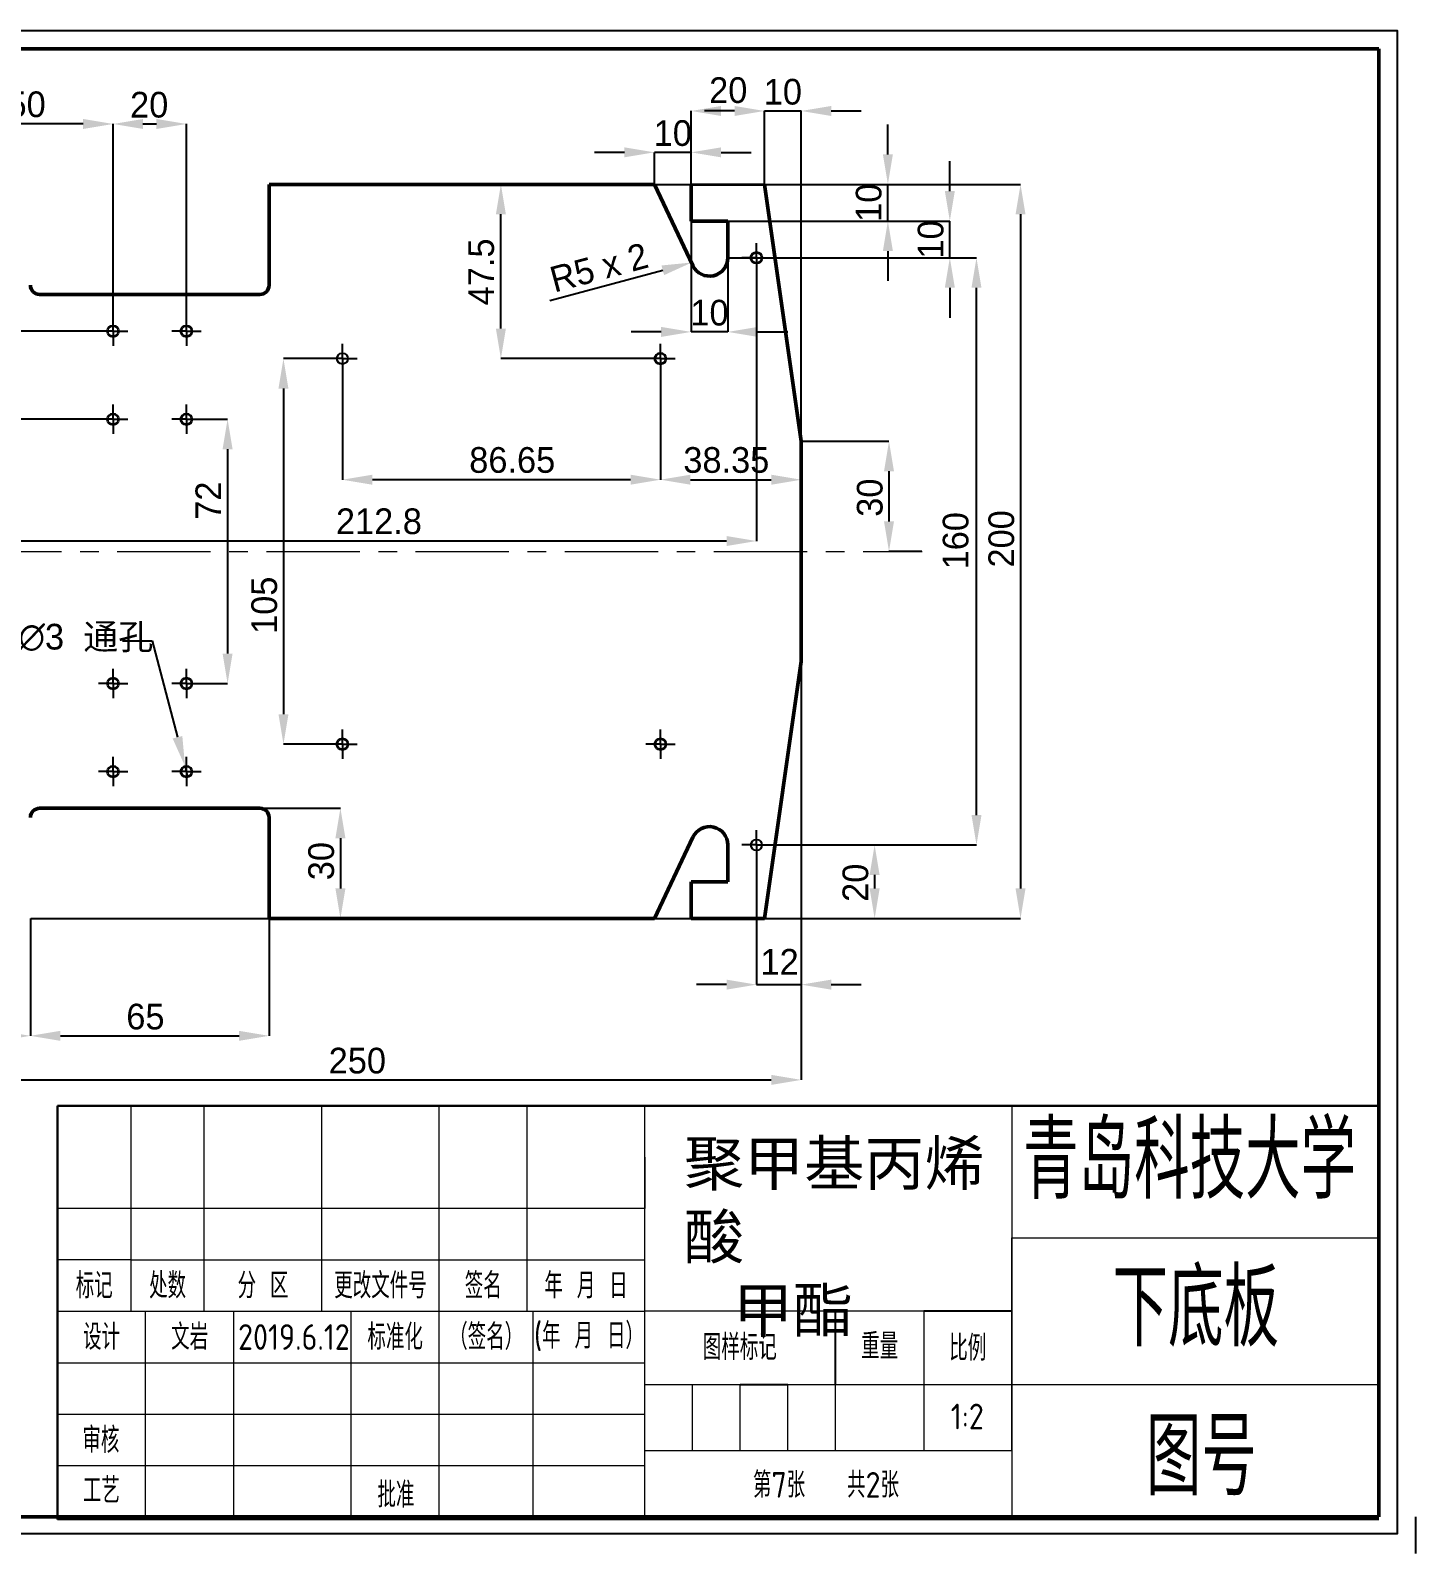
# Model space of a CAD drawing. Header units: millimetres. Extents: x 25 to 594, y 0 to 415.
# Drawn here: x 216.6 to 594, y 0 to 415 of the extents above; entities that cross this region are included whole.
import ezdxf

# ---------------------------------------------------------------- set-up
doc = ezdxf.new("R2010")
doc.units = ezdxf.units.MM
doc.header["$LTSCALE"] = 2
doc.header["$PDSIZE"] = -1
doc.linetypes.add('CENTERX2', pattern=[20.32, 12.7, -2.54, 2.54, -2.54])
doc.layers.add('1轮廓实线层', color=2, linetype='Continuous')
doc.layers.add('图框', color=7, linetype='Continuous')
for name, color, linetype, lineweight in [('标注层', 7, 'Continuous', 25), ('粗实线层', 7, 'Continuous', 50), ('粗直线', 7, 'Continuous', 50), ('细实线', 3, 'Continuous', 25), ('细实线1', 7, 'Continuous', 25)]:
    doc.layers.add(name, color=color, linetype=linetype, lineweight=lineweight)
doc.styles.add('SLDTEXTSTYLE2', font='')
doc.styles.get("Standard").update_dxf_attribs({"font": ''})
doc.styles.add('国标', font='gbenor.shx', dxfattribs={"bigfont": 'gbcbig.shx'})
doc.styles.get('SLDTEXTSTYLE2').set_extended_font_data('汉仪长仿宋体')
doc.styles.get('Standard').set_extended_font_data('汉仪长仿宋体')
doc.dimstyles.new('SLDDIMSTYLE0', dxfattribs={"dimtxt": 7, "dimasz": 8.16, "dimexe": 0, "dimexo": 0.0625, "dimgap": 1.75, "dimtad": 0, "dimtih": 1, "dimtoh": 1, "dimrnd": 1e-09, "dimzin": 12, "dimdsep": 46, "dimtxsty": 'SLDTEXTSTYLE2', "dimblk1": 'NONE', "dimsah": 1, "dimcen": 0, "dimadec": 0, "dimazin": 3, "dimtfac": 1, "dimtmove": 0, "dimatfit": 3, "dimldrblk": 'NONE', "dimfxl": 1, "dimfrac": 2, "dimtolj": 1, "dimtzin": 12, "dimarcsym": 0})
doc.dimstyles.new('SLDDIMSTYLE1', dxfattribs={"dimtxt": 7, "dimasz": 8.16, "dimexe": 0, "dimexo": 0.0625, "dimgap": 1.75, "dimtad": 2, "dimrnd": 1e-09, "dimzin": 12, "dimdsep": 46, "dimtxsty": 'SLDTEXTSTYLE2', "dimsah": 1, "dimcen": 0.09, "dimadec": 0, "dimazin": 3, "dimtfac": 1, "dimtofl": 0, "dimtmove": 0, "dimatfit": 3, "dimfxl": 1, "dimfrac": 2, "dimtolj": 1, "dimtzin": 12, "dimarcsym": 0})
doc.dimstyles.new('SLDDIMSTYLE2', dxfattribs={"dimtxt": 7, "dimasz": 8.16, "dimexe": 0, "dimexo": 0.0625, "dimgap": 1.75, "dimtad": 2, "dimrnd": 1e-09, "dimzin": 12, "dimdsep": 46, "dimtxsty": 'SLDTEXTSTYLE2', "dimsah": 1, "dimcen": 0.09, "dimadec": 0, "dimazin": 3, "dimtfac": 1, "dimtmove": 0, "dimatfit": 0, "dimfxl": 1, "dimfrac": 2, "dimtolj": 1, "dimtzin": 12, "dimarcsym": 0})
doc.dimstyles.new('SLDDIMSTYLE4', dxfattribs={"dimtxt": 7, "dimasz": 8.16, "dimexe": 0, "dimexo": 0.0625, "dimgap": 1.75, "dimtad": 2, "dimrnd": 1e-09, "dimzin": 12, "dimdsep": 46, "dimtxsty": 'SLDTEXTSTYLE2', "dimsah": 1, "dimcen": 0, "dimadec": 0, "dimazin": 3, "dimtfac": 1, "dimtofl": 0, "dimtmove": 0, "dimatfit": 3, "dimfxl": 1, "dimfrac": 2, "dimtolj": 1, "dimtzin": 12, "dimarcsym": 0})
doc.dimstyles.new('SLDDIMSTYLE5', dxfattribs={"dimtxt": 7, "dimasz": 8.16, "dimexe": 0, "dimexo": 0.0625, "dimgap": 1.75, "dimtad": 2, "dimrnd": 1e-09, "dimzin": 4, "dimdsep": 46, "dimtxsty": 'SLDTEXTSTYLE2', "dimsah": 1, "dimcen": 0.09, "dimadec": 0, "dimazin": 1, "dimtfac": 1, "dimtofl": 0, "dimtmove": 0, "dimatfit": 3, "dimfxl": 1, "dimfrac": 2, "dimtolj": 1, "dimtzin": 12, "dimarcsym": 0})

# ---------------------------------------------------------------- blocks, each defined once
blk = doc.blocks.new('_D')
at = {"layer": 'Defpoints', "color": 0, "transparency": 16777216}
for p in [(258.75, 214.51), (259.51, 211.61)]:
    blk.add_point(p, dxfattribs=at)
at = {"layer": '标注层', "color": 0, "lineweight": -2, "transparency": 16777216}
for p, q in [((241.67, 248.69), (249.83, 248.69)), ((249.83, 248.69), (256.69, 222.41)), ((259.51, 211.61), (258.75, 214.51))]:
    blk.add_line(p, q, dxfattribs=at)
at = {"layer": '标注层', "color": 0, "transparency": 16777216}
blk.add_solid([(258.01, 222.75), (255.38, 222.07), (258.75, 214.51)], dxfattribs=at)
at = {"layer": '标注层', "color": 0, "transparency": 16777216, "insert": (193.04, 253.32), "char_height": 7, "attachment_point": 1, "style": 'SLDTEXTSTYLE2'}
blk.add_mtext('\\A1;16 x ∅3  通孔', dxfattribs=at)
blk = doc.blocks.new('_NONE')
blk = doc.blocks.new('_D_1')
at = {"layer": 'Defpoints', "color": 0, "transparency": 16777216}
for p in [(386.63, 373.06), (386.63, 173.06), (486.38, 173.06)]:
    blk.add_point(p, dxfattribs=at)
at = {"layer": '标注层', "color": 0, "lineweight": -2, "transparency": 16777216}
for p, q in [((386.7, 373.06), (486.38, 373.06)), ((486.38, 364.9), (486.38, 181.22)), ((386.7, 173.06), (486.38, 173.06))]:
    blk.add_line(p, q, dxfattribs=at)
at = {"layer": '标注层', "color": 0, "transparency": 16777216}
for points in [[(485.02, 364.9), (487.74, 364.9), (486.38, 373.06)], [(485.02, 181.22), (487.74, 181.22), (486.38, 173.06)]]:
    blk.add_solid(points, dxfattribs=at)
at = {"layer": '标注层', "color": 0, "transparency": 16777216, "insert": (477.63, 276.47), "char_height": 7, "attachment_point": 2, "rotation": 90, "style": 'SLDTEXTSTYLE2'}
blk.add_mtext('\\A1;200', dxfattribs=at)
blk = doc.blocks.new('_D_2')
at = {"layer": 'Defpoints', "color": 0, "transparency": 16777216}
for p in [(426.63, 243.06), (176.63, 193.06), (426.63, 129.06)]:
    blk.add_point(p, dxfattribs=at)
at = {"layer": '标注层', "color": 0, "lineweight": -2, "transparency": 16777216}
for p, q in [((426.63, 243), (426.63, 129.06)), ((176.63, 193), (176.63, 129.06)), ((184.79, 129.06), (418.47, 129.06))]:
    blk.add_line(p, q, dxfattribs=at)
at = {"layer": '标注层', "color": 0, "transparency": 16777216}
for points in [[(184.79, 130.42), (184.79, 127.7), (176.63, 129.06)], [(418.47, 130.42), (418.47, 127.7), (426.63, 129.06)]]:
    blk.add_solid(points, dxfattribs=at)
at = {"layer": '标注层', "color": 0, "transparency": 16777216, "insert": (305.69, 137.81), "char_height": 7, "attachment_point": 2, "style": 'SLDTEXTSTYLE2'}
blk.add_mtext('\\A1;250', dxfattribs=at)
blk = doc.blocks.new('_D_5')
at = {"layer": 'Defpoints', "color": 0, "transparency": 16777216}
for p in [(176.63, 193.06), (216.63, 173.06), (216.63, 141.06)]:
    blk.add_point(p, dxfattribs=at)
at = {"layer": '标注层', "color": 0, "lineweight": -2, "transparency": 16777216}
for p, q in [((176.63, 193), (176.63, 141.06)), ((216.63, 173), (216.63, 141.06)), ((184.79, 141.06), (208.47, 141.06))]:
    blk.add_line(p, q, dxfattribs=at)
at = {"layer": '标注层', "color": 0, "transparency": 16777216}
for points in [[(184.79, 142.42), (184.79, 139.7), (176.63, 141.06)], [(208.47, 142.42), (208.47, 139.7), (216.63, 141.06)]]:
    blk.add_solid(points, dxfattribs=at)
at = {"layer": '标注层', "color": 0, "transparency": 16777216, "insert": (196.43, 149.81), "char_height": 7, "attachment_point": 2, "style": 'SLDTEXTSTYLE2'}
blk.add_mtext('\\A1;40', dxfattribs=at)
blk = doc.blocks.new('_D_6')
at = {"layer": 'Defpoints', "color": 0, "transparency": 16777216}
for p in [(216.63, 173.06), (281.63, 173.06), (281.63, 141.06)]:
    blk.add_point(p, dxfattribs=at)
at = {"layer": '标注层', "color": 0, "lineweight": -2, "transparency": 16777216}
for p, q in [((216.63, 173), (216.63, 141.06)), ((281.63, 173), (281.63, 141.06)), ((224.79, 141.06), (273.47, 141.06))]:
    blk.add_line(p, q, dxfattribs=at)
at = {"layer": '标注层', "color": 0, "transparency": 16777216}
for points in [[(224.79, 142.42), (224.79, 139.7), (216.63, 141.06)], [(273.47, 142.42), (273.47, 139.7), (281.63, 141.06)]]:
    blk.add_solid(points, dxfattribs=at)
at = {"layer": '标注层', "color": 0, "transparency": 16777216, "insert": (247.95, 149.81), "char_height": 7, "attachment_point": 2, "style": 'SLDTEXTSTYLE2'}
blk.add_mtext('\\A1;65', dxfattribs=at)
blk = doc.blocks.new('_D_7')
at = {"layer": 'Defpoints', "color": 0, "transparency": 16777216}
for p in [(279.13, 203.06), (216.63, 173.06), (301.08, 173.06)]:
    blk.add_point(p, dxfattribs=at)
at = {"layer": '标注层', "color": 0, "lineweight": -2, "transparency": 16777216}
for p, q in [((279.2, 203.06), (301.08, 203.06)), ((301.08, 194.9), (301.08, 181.22)), ((216.7, 173.06), (301.08, 173.06))]:
    blk.add_line(p, q, dxfattribs=at)
at = {"layer": '标注层', "color": 0, "transparency": 16777216}
for points in [[(299.72, 194.9), (302.44, 194.9), (301.08, 203.06)], [(299.72, 181.22), (302.44, 181.22), (301.08, 173.06)]]:
    blk.add_solid(points, dxfattribs=at)
at = {"layer": '标注层', "color": 0, "transparency": 16777216, "insert": (292.33, 188.66), "char_height": 7, "attachment_point": 2, "rotation": 90, "style": 'SLDTEXTSTYLE2'}
blk.add_mtext('\\A1;30', dxfattribs=at)
blk = doc.blocks.new('_D_9')
at = {"layer": 'Defpoints', "color": 0, "transparency": 16777216}
for p in [(426.63, 393.06), (416.63, 373.06), (426.63, 303.06)]:
    blk.add_point(p, dxfattribs=at)
at = {"layer": '标注层', "color": 0, "lineweight": -2, "transparency": 16777216}
for p, q in [((408.47, 393.06), (400.31, 393.06)), ((416.63, 373.13), (416.63, 393.06)), ((416.63, 393.06), (426.63, 393.06)), ((426.63, 303.13), (426.63, 393.06)), ((434.79, 393.06), (442.95, 393.06))]:
    blk.add_line(p, q, dxfattribs=at)
at = {"layer": '标注层', "color": 0, "transparency": 16777216}
for points in [[(408.47, 394.42), (408.47, 391.7), (416.63, 393.06)], [(434.79, 394.42), (434.79, 391.7), (426.63, 393.06)]]:
    blk.add_solid(points, dxfattribs=at)
at = {"layer": '标注层', "color": 0, "transparency": 16777216, "insert": (421.63, 401.81), "char_height": 7, "attachment_point": 2, "style": 'SLDTEXTSTYLE2'}
blk.add_mtext('\\A1;10', dxfattribs=at)
blk = doc.blocks.new('_D_10')
at = {"layer": 'Defpoints', "color": 0, "transparency": 16777216}
for p in [(426.63, 303.06), (450.54, 273.06), (459.6, 273.06)]:
    blk.add_point(p, dxfattribs=at)
at = {"layer": '标注层', "color": 0, "lineweight": -2, "transparency": 16777216}
for p, q in [((426.7, 303.06), (450.54, 303.06)), ((450.54, 294.9), (450.54, 281.22)), ((459.53, 273.06), (450.54, 273.06))]:
    blk.add_line(p, q, dxfattribs=at)
at = {"layer": '标注层', "color": 0, "transparency": 16777216}
for points in [[(449.18, 294.9), (451.9, 294.9), (450.54, 303.06)], [(449.18, 281.22), (451.9, 281.22), (450.54, 273.06)]]:
    blk.add_solid(points, dxfattribs=at)
at = {"layer": '标注层', "color": 0, "transparency": 16777216, "insert": (441.79, 287.7), "char_height": 7, "attachment_point": 2, "rotation": 90, "style": 'SLDTEXTSTYLE2'}
blk.add_mtext('\\A1;30', dxfattribs=at)
blk = doc.blocks.new('_D_11')
at = {"layer": 'Defpoints', "color": 0, "transparency": 16777216}
for p in [(396.63, 393.06), (396.63, 373.06), (416.63, 373.06)]:
    blk.add_point(p, dxfattribs=at)
at = {"layer": '标注层', "color": 0, "lineweight": -2, "transparency": 16777216}
for p, q in [((396.63, 373.13), (396.63, 393.06)), ((408.47, 393.06), (404.79, 393.06)), ((416.63, 373.13), (416.63, 393.06))]:
    blk.add_line(p, q, dxfattribs=at)
at = {"layer": '标注层', "color": 0, "transparency": 16777216}
for points in [[(404.79, 394.42), (404.79, 391.7), (396.63, 393.06)], [(408.47, 394.42), (408.47, 391.7), (416.63, 393.06)]]:
    blk.add_solid(points, dxfattribs=at)
at = {"layer": '标注层', "color": 0, "transparency": 16777216, "insert": (406.74, 402.24), "char_height": 7, "attachment_point": 2, "style": 'SLDTEXTSTYLE2'}
blk.add_mtext('\\A1;20', dxfattribs=at)
blk = doc.blocks.new('_D_12')
at = {"layer": 'Defpoints', "color": 0, "transparency": 16777216}
for p in [(416.63, 373.06), (450.24, 373.06), (406.63, 363.06)]:
    blk.add_point(p, dxfattribs=at)
at = {"layer": '标注层', "color": 0, "lineweight": -2, "transparency": 16777216}
for p, q in [((450.24, 381.22), (450.24, 389.38)), ((416.7, 373.06), (450.24, 373.06)), ((450.24, 363.06), (450.24, 373.06)), ((406.7, 363.06), (450.24, 363.06)), ((450.24, 354.9), (450.24, 346.74))]:
    blk.add_line(p, q, dxfattribs=at)
at = {"layer": '标注层', "color": 0, "transparency": 16777216}
for points in [[(448.88, 381.22), (451.6, 381.22), (450.24, 373.06)], [(448.88, 354.9), (451.6, 354.9), (450.24, 363.06)]]:
    blk.add_solid(points, dxfattribs=at)
at = {"layer": '标注层', "color": 0, "transparency": 16777216, "insert": (441.49, 368.06), "char_height": 7, "attachment_point": 2, "rotation": 90, "style": 'SLDTEXTSTYLE2'}
blk.add_mtext('\\A1;10', dxfattribs=at)
blk = doc.blocks.new('_D_13')
at = {"layer": 'Defpoints', "color": 0, "transparency": 16777216}
for p in [(396.63, 363.06), (406.63, 353.06), (396.63, 332.86)]:
    blk.add_point(p, dxfattribs=at)
at = {"layer": '标注层', "color": 0, "lineweight": -2, "transparency": 16777216}
for p, q in [((396.63, 363), (396.63, 332.86)), ((406.63, 353), (406.63, 332.86)), ((388.47, 332.86), (380.31, 332.86)), ((406.63, 332.86), (396.63, 332.86)), ((414.79, 332.86), (422.95, 332.86))]:
    blk.add_line(p, q, dxfattribs=at)
at = {"layer": '标注层', "color": 0, "transparency": 16777216}
for points in [[(388.47, 334.22), (388.47, 331.5), (396.63, 332.86)], [(414.79, 334.22), (414.79, 331.5), (406.63, 332.86)]]:
    blk.add_solid(points, dxfattribs=at)
at = {"layer": '标注层', "color": 0, "transparency": 16777216, "insert": (401.63, 341.61), "char_height": 7, "attachment_point": 2, "style": 'SLDTEXTSTYLE2'}
blk.add_mtext('\\A1;10', dxfattribs=at)
blk = doc.blocks.new('_D_14')
at = {"layer": 'Defpoints', "color": 0, "transparency": 16777216}
for p in [(406.63, 363.06), (467.12, 363.06), (406.63, 353.06)]:
    blk.add_point(p, dxfattribs=at)
at = {"layer": '标注层', "color": 0, "lineweight": -2, "transparency": 16777216}
for p, q in [((467.12, 371.22), (467.12, 379.38)), ((406.7, 363.06), (467.12, 363.06)), ((467.12, 353.06), (467.12, 363.06)), ((406.7, 353.06), (467.12, 353.06)), ((467.12, 344.9), (467.12, 336.74))]:
    blk.add_line(p, q, dxfattribs=at)
at = {"layer": '标注层', "color": 0, "transparency": 16777216}
for points in [[(465.76, 371.22), (468.48, 371.22), (467.12, 363.06)], [(465.76, 344.9), (468.48, 344.9), (467.12, 353.06)]]:
    blk.add_solid(points, dxfattribs=at)
at = {"layer": '标注层', "color": 0, "transparency": 16777216, "insert": (458.37, 358.06), "char_height": 7, "attachment_point": 2, "rotation": 90, "style": 'SLDTEXTSTYLE2'}
blk.add_mtext('\\A1;10', dxfattribs=at)
blk = doc.blocks.new('_D_15')
at = {"layer": 'Defpoints', "color": 0, "transparency": 16777216}
for p in [(401.63, 353.06), (396.8, 351.77)]:
    blk.add_point(p, dxfattribs=at)
at = {"layer": '标注层', "color": 0, "lineweight": -2, "transparency": 16777216}
blk.add_line((358.13, 341.41), (388.92, 349.66), dxfattribs=at)
at = {"layer": '标注层', "color": 0, "transparency": 16777216}
blk.add_solid([(388.57, 350.97), (389.27, 348.34), (396.8, 351.77)], dxfattribs=at)
at = {"layer": '标注层', "color": 0, "transparency": 16777216, "insert": (357.55, 350.32), "char_height": 7, "attachment_point": 1, "rotation": 15, "style": 'SLDTEXTSTYLE2'}
blk.add_mtext('\\A1;R5 x 2', dxfattribs=at)
blk = doc.blocks.new('_D_16')
at = {"layer": 'Defpoints', "color": 0, "transparency": 16777216}
for p in [(386.63, 381.79), (386.63, 373.06), (396.63, 373.06)]:
    blk.add_point(p, dxfattribs=at)
at = {"layer": '标注层', "color": 0, "lineweight": -2, "transparency": 16777216}
for p, q in [((378.47, 381.79), (370.31, 381.79)), ((386.63, 373.13), (386.63, 381.79)), ((396.63, 381.79), (386.63, 381.79)), ((396.63, 373.13), (396.63, 381.79)), ((404.79, 381.79), (412.95, 381.79))]:
    blk.add_line(p, q, dxfattribs=at)
at = {"layer": '标注层', "color": 0, "transparency": 16777216}
for points in [[(378.47, 383.15), (378.47, 380.43), (386.63, 381.79)], [(404.79, 383.15), (404.79, 380.43), (396.63, 381.79)]]:
    blk.add_solid(points, dxfattribs=at)
at = {"layer": '标注层', "color": 0, "transparency": 16777216, "insert": (391.63, 390.54), "char_height": 7, "attachment_point": 2, "style": 'SLDTEXTSTYLE2'}
blk.add_mtext('\\A1;10', dxfattribs=at)
blk = doc.blocks.new('_D_17')
at = {"layer": 'Defpoints', "color": 0, "transparency": 16777216}
for p in [(418.44, 193.06), (416.63, 173.06), (446.63, 173.06)]:
    blk.add_point(p, dxfattribs=at)
at = {"layer": '标注层', "color": 0, "lineweight": -2, "transparency": 16777216}
for p, q in [((418.5, 193.06), (446.63, 193.06)), ((446.63, 184.9), (446.63, 181.22)), ((416.7, 173.06), (446.63, 173.06))]:
    blk.add_line(p, q, dxfattribs=at)
at = {"layer": '标注层', "color": 0, "transparency": 16777216}
for points in [[(445.27, 184.9), (447.99, 184.9), (446.63, 193.06)], [(445.27, 181.22), (447.99, 181.22), (446.63, 173.06)]]:
    blk.add_solid(points, dxfattribs=at)
at = {"layer": '标注层', "color": 0, "transparency": 16777216, "insert": (437.88, 182.77), "char_height": 7, "attachment_point": 2, "rotation": 90, "style": 'SLDTEXTSTYLE2'}
blk.add_mtext('\\A1;20', dxfattribs=at)
blk = doc.blocks.new('_D_18')
at = {"layer": 'Defpoints', "color": 0, "transparency": 16777216}
for p in [(426.63, 243.06), (414.44, 189.06), (426.63, 155.01)]:
    blk.add_point(p, dxfattribs=at)
at = {"layer": '标注层', "color": 0, "lineweight": -2, "transparency": 16777216}
for p, q in [((426.63, 243), (426.63, 155.01)), ((414.44, 189), (414.44, 155.01)), ((406.28, 155.01), (398.12, 155.01)), ((414.44, 155.01), (426.63, 155.01)), ((434.79, 155.01), (442.95, 155.01))]:
    blk.add_line(p, q, dxfattribs=at)
at = {"layer": '标注层', "color": 0, "transparency": 16777216}
for points in [[(406.28, 156.37), (406.28, 153.65), (414.44, 155.01)], [(434.79, 156.37), (434.79, 153.65), (426.63, 155.01)]]:
    blk.add_solid(points, dxfattribs=at)
at = {"layer": '标注层', "color": 0, "transparency": 16777216, "insert": (420.74, 164.73), "char_height": 7, "attachment_point": 2, "style": 'SLDTEXTSTYLE2'}
blk.add_mtext('\\A1;12', dxfattribs=at)
blk = doc.blocks.new('_D_19')
at = {"layer": 'Defpoints', "color": 0, "transparency": 16777216}
for p in [(201.63, 349.06), (414.44, 349.06), (201.63, 275.89)]:
    blk.add_point(p, dxfattribs=at)
at = {"layer": '标注层', "color": 0, "lineweight": -2, "transparency": 16777216}
for p, q in [((201.63, 349), (201.63, 275.89)), ((414.44, 349), (414.44, 275.89)), ((406.28, 275.89), (209.79, 275.89))]:
    blk.add_line(p, q, dxfattribs=at)
at = {"layer": '标注层', "color": 0, "transparency": 16777216}
for points in [[(209.79, 277.25), (209.79, 274.53), (201.63, 275.89)], [(406.28, 277.25), (406.28, 274.53), (414.44, 275.89)]]:
    blk.add_solid(points, dxfattribs=at)
at = {"layer": '标注层', "color": 0, "transparency": 16777216, "insert": (311.57, 284.77), "char_height": 7, "attachment_point": 2, "style": 'SLDTEXTSTYLE2'}
blk.add_mtext('\\A1;212.8', dxfattribs=at)
blk = doc.blocks.new('_D_20')
at = {"layer": 'Defpoints', "color": 0, "transparency": 16777216}
for p in [(418.44, 353.06), (474.38, 353.06), (418.44, 193.06)]:
    blk.add_point(p, dxfattribs=at)
at = {"layer": '标注层', "color": 0, "lineweight": -2, "transparency": 16777216}
for p, q in [((418.5, 353.06), (474.38, 353.06)), ((474.38, 201.22), (474.38, 344.9)), ((418.5, 193.06), (474.38, 193.06))]:
    blk.add_line(p, q, dxfattribs=at)
at = {"layer": '标注层', "color": 0, "transparency": 16777216}
for points in [[(473.02, 344.9), (475.74, 344.9), (474.38, 353.06)], [(473.02, 201.22), (475.74, 201.22), (474.38, 193.06)]]:
    blk.add_solid(points, dxfattribs=at)
at = {"layer": '标注层', "color": 0, "transparency": 16777216, "insert": (465.18, 275.96), "char_height": 7, "attachment_point": 2, "rotation": 90, "style": 'SLDTEXTSTYLE2'}
blk.add_mtext('\\A1;160', dxfattribs=at)
blk = doc.blocks.new('_D_21')
at = {"layer": 'Defpoints', "color": 0, "transparency": 16777216}
for p in [(344.8, 373.06), (386.63, 373.06), (384.28, 325.59)]:
    blk.add_point(p, dxfattribs=at)
at = {"layer": '标注层', "color": 0, "lineweight": -2, "transparency": 16777216}
for p, q in [((386.57, 373.06), (344.8, 373.06)), ((344.8, 333.75), (344.8, 364.9)), ((384.22, 325.59), (344.8, 325.59))]:
    blk.add_line(p, q, dxfattribs=at)
at = {"layer": '标注层', "color": 0, "transparency": 16777216}
for points in [[(343.44, 364.9), (346.16, 364.9), (344.8, 373.06)], [(343.44, 333.75), (346.16, 333.75), (344.8, 325.59)]]:
    blk.add_solid(points, dxfattribs=at)
at = {"layer": '标注层', "color": 0, "transparency": 16777216, "insert": (335.92, 349.21), "char_height": 7, "attachment_point": 2, "rotation": 90, "style": 'SLDTEXTSTYLE2'}
blk.add_mtext('\\A1;47.5', dxfattribs=at)
blk = doc.blocks.new('_D_22')
at = {"layer": 'Defpoints', "color": 0, "transparency": 16777216}
for p in [(388.28, 321.59), (426.63, 303.06), (426.63, 292.59)]:
    blk.add_point(p, dxfattribs=at)
at = {"layer": '标注层', "color": 0, "lineweight": -2, "transparency": 16777216}
for p, q in [((388.28, 321.53), (388.28, 292.59)), ((426.63, 303), (426.63, 292.59)), ((396.44, 292.59), (418.47, 292.59))]:
    blk.add_line(p, q, dxfattribs=at)
at = {"layer": '标注层', "color": 0, "transparency": 16777216}
for points in [[(396.44, 293.95), (396.44, 291.23), (388.28, 292.59)], [(418.47, 293.95), (418.47, 291.23), (426.63, 292.59)]]:
    blk.add_solid(points, dxfattribs=at)
at = {"layer": '标注层', "color": 0, "transparency": 16777216, "insert": (406.22, 301.47), "char_height": 7, "attachment_point": 2, "style": 'SLDTEXTSTYLE2'}
blk.add_mtext('\\A1;38.35', dxfattribs=at)
blk = doc.blocks.new('_D_23')
at = {"layer": 'Defpoints', "color": 0, "transparency": 16777216}
for p in [(301.63, 321.59), (388.28, 321.59), (301.63, 292.59)]:
    blk.add_point(p, dxfattribs=at)
at = {"layer": '标注层', "color": 0, "lineweight": -2, "transparency": 16777216}
for p, q in [((301.63, 321.53), (301.63, 292.59)), ((388.28, 321.53), (388.28, 292.59)), ((380.12, 292.59), (309.79, 292.59))]:
    blk.add_line(p, q, dxfattribs=at)
at = {"layer": '标注层', "color": 0, "transparency": 16777216}
for points in [[(309.79, 293.95), (309.79, 291.23), (301.63, 292.59)], [(380.12, 293.95), (380.12, 291.23), (388.28, 292.59)]]:
    blk.add_solid(points, dxfattribs=at)
at = {"layer": '标注层', "color": 0, "transparency": 16777216, "insert": (347.89, 301.47), "char_height": 7, "attachment_point": 2, "style": 'SLDTEXTSTYLE2'}
blk.add_mtext('\\A1;86.65', dxfattribs=at)
blk = doc.blocks.new('_D_24')
at = {"layer": 'Defpoints', "color": 0, "transparency": 16777216}
for p in [(297.63, 325.59), (285.56, 220.53), (297.63, 220.53)]:
    blk.add_point(p, dxfattribs=at)
at = {"layer": '标注层', "color": 0, "lineweight": -2, "transparency": 16777216}
for p, q in [((297.57, 325.59), (285.56, 325.59)), ((285.56, 317.43), (285.56, 228.69)), ((297.57, 220.53), (285.56, 220.53))]:
    blk.add_line(p, q, dxfattribs=at)
at = {"layer": '标注层', "color": 0, "transparency": 16777216}
for points in [[(284.2, 317.43), (286.92, 317.43), (285.56, 325.59)], [(284.2, 228.69), (286.92, 228.69), (285.56, 220.53)]]:
    blk.add_solid(points, dxfattribs=at)
at = {"layer": '标注层', "color": 0, "transparency": 16777216, "insert": (276.81, 258.38), "char_height": 7, "attachment_point": 2, "rotation": 90, "style": 'SLDTEXTSTYLE2'}
blk.add_mtext('\\A1;105', dxfattribs=at)
blk = doc.blocks.new('_D_25')
at = {"layer": 'Defpoints', "color": 0, "transparency": 16777216}
for p in [(156.63, 373.06), (186.63, 373.06), (235.13, 333.06)]:
    blk.add_point(p, dxfattribs=at)
at = {"layer": '标注层', "color": 0, "lineweight": -2, "transparency": 16777216}
for p, q in [((186.57, 373.06), (156.63, 373.06)), ((156.63, 341.22), (156.63, 364.9)), ((235.07, 333.06), (156.63, 333.06))]:
    blk.add_line(p, q, dxfattribs=at)
at = {"layer": '标注层', "color": 0, "transparency": 16777216}
for points in [[(155.27, 364.9), (157.99, 364.9), (156.63, 373.06)], [(155.27, 341.22), (157.99, 341.22), (156.63, 333.06)]]:
    blk.add_solid(points, dxfattribs=at)
at = {"layer": '标注层', "color": 0, "transparency": 16777216, "insert": (147.88, 352.2), "char_height": 7, "attachment_point": 2, "rotation": 90, "style": 'SLDTEXTSTYLE2'}
blk.add_mtext('\\A1;40', dxfattribs=at)
blk = doc.blocks.new('_D_26')
at = {"layer": 'Defpoints', "color": 0, "transparency": 16777216}
for p in [(176.63, 389.52), (176.63, 353.06), (239.13, 337.06)]:
    blk.add_point(p, dxfattribs=at)
at = {"layer": '标注层', "color": 0, "lineweight": -2, "transparency": 16777216}
for p, q in [((176.63, 353.13), (176.63, 389.52)), ((230.97, 389.52), (184.79, 389.52)), ((239.13, 337.13), (239.13, 389.52))]:
    blk.add_line(p, q, dxfattribs=at)
at = {"layer": '标注层', "color": 0, "transparency": 16777216}
for points in [[(184.79, 390.88), (184.79, 388.16), (176.63, 389.52)], [(230.97, 390.88), (230.97, 388.16), (239.13, 389.52)]]:
    blk.add_solid(points, dxfattribs=at)
at = {"layer": '标注层', "color": 0, "transparency": 16777216, "insert": (209.08, 398.39), "char_height": 7, "attachment_point": 2, "style": 'SLDTEXTSTYLE2'}
blk.add_mtext('\\A1;62.50', dxfattribs=at)
blk = doc.blocks.new('_D_27')
at = {"layer": 'Defpoints', "color": 0, "transparency": 16777216}
for p in [(259.13, 389.52), (239.13, 337.06), (259.13, 337.06)]:
    blk.add_point(p, dxfattribs=at)
at = {"layer": '标注层', "color": 0, "lineweight": -2, "transparency": 16777216}
for p, q in [((239.13, 337.13), (239.13, 389.52)), ((247.29, 389.52), (250.97, 389.52)), ((259.13, 337.13), (259.13, 389.52))]:
    blk.add_line(p, q, dxfattribs=at)
at = {"layer": '标注层', "color": 0, "transparency": 16777216}
for points in [[(247.29, 390.88), (247.29, 388.16), (239.13, 389.52)], [(250.97, 390.88), (250.97, 388.16), (259.13, 389.52)]]:
    blk.add_solid(points, dxfattribs=at)
at = {"layer": '标注层', "color": 0, "transparency": 16777216, "insert": (248.98, 398.27), "char_height": 7, "attachment_point": 2, "style": 'SLDTEXTSTYLE2'}
blk.add_mtext('\\A1;20', dxfattribs=at)
blk = doc.blocks.new('_D_28')
at = {"layer": 'Defpoints', "color": 0, "transparency": 16777216}
for p in [(235.13, 333.06), (156.63, 309.06), (235.13, 309.06)]:
    blk.add_point(p, dxfattribs=at)
at = {"layer": '标注层', "color": 0, "lineweight": -2, "transparency": 16777216}
for p, q in [((235.07, 333.06), (156.63, 333.06)), ((156.63, 324.9), (156.63, 317.22)), ((235.07, 309.06), (156.63, 309.06))]:
    blk.add_line(p, q, dxfattribs=at)
at = {"layer": '标注层', "color": 0, "transparency": 16777216}
for points in [[(155.27, 324.9), (157.99, 324.9), (156.63, 333.06)], [(155.27, 317.22), (157.99, 317.22), (156.63, 309.06)]]:
    blk.add_solid(points, dxfattribs=at)
at = {"layer": '标注层', "color": 0, "transparency": 16777216, "insert": (147.88, 320.62), "char_height": 7, "attachment_point": 2, "rotation": 90, "style": 'SLDTEXTSTYLE2'}
blk.add_mtext('\\A1;24', dxfattribs=at)
blk = doc.blocks.new('_D_29')
at = {"layer": 'Defpoints', "color": 0, "transparency": 16777216}
for p in [(263.13, 309.06), (263.13, 237.06), (270.34, 237.06)]:
    blk.add_point(p, dxfattribs=at)
at = {"layer": '标注层', "color": 0, "lineweight": -2, "transparency": 16777216}
for p, q in [((263.2, 309.06), (270.34, 309.06)), ((270.34, 300.9), (270.34, 245.22)), ((263.2, 237.06), (270.34, 237.06))]:
    blk.add_line(p, q, dxfattribs=at)
at = {"layer": '标注层', "color": 0, "transparency": 16777216}
for points in [[(268.98, 300.9), (271.7, 300.9), (270.34, 309.06)], [(268.98, 245.22), (271.7, 245.22), (270.34, 237.06)]]:
    blk.add_solid(points, dxfattribs=at)
at = {"layer": '标注层', "color": 0, "transparency": 16777216, "insert": (261.59, 286.88), "char_height": 7, "attachment_point": 2, "rotation": 90, "style": 'SLDTEXTSTYLE2'}
blk.add_mtext('\\A1;72', dxfattribs=at)
blk = doc.blocks.new('SW_CENTERMARKSYMBOL_2')
at = {"layer": '图框', "color": 0}
for p, q in [((-2.5, 0), (-4, 0)), ((0, 0), (-2.5, 0)), ((0, 2.5), (0, 4)), ((0, 0), (0, 2.5)), ((0, 0), (2.5, 0)), ((0, 0), (0, -2.5)), ((0, -2.5), (0, -4)), ((2.5, 0), (4, 0))]:
    blk.add_line(p, q, dxfattribs=at)
blk = doc.blocks.new('SW_CENTERMARKSYMBOL_3')
at = {"layer": '图框', "color": 0}
for p, q in [((-2.5, 0), (-4, 0)), ((0, 0), (-2.5, 0)), ((0, 2.5), (0, 4)), ((0, 0), (0, 2.5)), ((0, 0), (2.5, 0)), ((0, 0), (0, -2.5)), ((2.5, 0), (4, 0)), ((0, -2.5), (0, -4))]:
    blk.add_line(p, q, dxfattribs=at)
blk = doc.blocks.new('SW_CENTERMARKSYMBOL_4')
at = {"layer": '图框', "color": 0}
for p, q in [((-2.5, 0), (-4, 0)), ((0, 0), (-2.5, 0)), ((0, 2.5), (0, 4)), ((0, 0), (0, 2.5)), ((0, 0), (2.5, 0)), ((0, 0), (0, -2.5)), ((0, -2.5), (0, -4)), ((2.5, 0), (4, 0))]:
    blk.add_line(p, q, dxfattribs=at)
blk = doc.blocks.new('SW_CENTERMARKSYMBOL_5')
at = {"layer": '图框', "color": 0}
for p, q in [((-2.5, 0), (-4, 0)), ((0, 0), (-2.5, 0)), ((0, 2.5), (0, 4)), ((0, 0), (0, 2.5)), ((0, 0), (2.5, 0)), ((0, 0), (0, -2.5)), ((2.5, 0), (4, 0)), ((0, -2.5), (0, -4))]:
    blk.add_line(p, q, dxfattribs=at)
blk = doc.blocks.new('SW_CENTERMARKSYMBOL_6')
at = {"layer": '图框', "color": 0}
for p, q in [((-2.5, 0), (-4, 0)), ((0, 0), (-2.5, 0)), ((0, 2.5), (0, 4)), ((0, 0), (0, 2.5)), ((0, 0), (2.5, 0)), ((0, 0), (0, -2.5)), ((2.5, 0), (4, 0)), ((0, -2.5), (0, -4))]:
    blk.add_line(p, q, dxfattribs=at)
blk = doc.blocks.new('SW_CENTERMARKSYMBOL_7')
at = {"layer": '图框', "color": 0}
for p, q in [((-2.5, 0), (-4, 0)), ((0, 0), (-2.5, 0)), ((0, 2.5), (0, 4)), ((0, 0), (0, 2.5)), ((0, 0), (2.5, 0)), ((0, 0), (0, -2.5)), ((2.5, 0), (4, 0)), ((0, -2.5), (0, -4))]:
    blk.add_line(p, q, dxfattribs=at)
blk = doc.blocks.new('SW_CENTERMARKSYMBOL_8')
at = {"layer": '图框', "color": 0}
for p, q in [((-2.5, 0), (-4, 0)), ((0, 0), (-2.5, 0)), ((0, 2.5), (0, 4)), ((0, 0), (0, 2.5)), ((0, 0), (2.5, 0)), ((0, 0), (0, -2.5)), ((2.5, 0), (4, 0)), ((0, -2.5), (0, -4))]:
    blk.add_line(p, q, dxfattribs=at)
blk = doc.blocks.new('SW_CENTERMARKSYMBOL_9')
at = {"layer": '图框', "color": 0}
for p, q in [((-2.5, 0), (-4, 0)), ((0, 0), (-2.5, 0)), ((0, 2.5), (0, 4)), ((0, 0), (0, 2.5)), ((0, 0), (2.5, 0)), ((0, 0), (0, -2.5)), ((2.5, 0), (4, 0)), ((0, -2.5), (0, -4))]:
    blk.add_line(p, q, dxfattribs=at)
blk = doc.blocks.new('SW_CENTERMARKSYMBOL_10')
at = {"layer": '图框', "color": 0}
for p, q in [((-2.5, 0), (-4, 0)), ((0, 0), (-2.5, 0)), ((0, 2.5), (0, 4)), ((0, 0), (0, 2.5)), ((0, 0), (2.5, 0)), ((0, 0), (0, -2.5)), ((2.5, 0), (4, 0)), ((0, -2.5), (0, -4))]:
    blk.add_line(p, q, dxfattribs=at)
blk = doc.blocks.new('SW_CENTERMARKSYMBOL_11')
at = {"layer": '图框', "color": 0}
for p, q in [((-2.5, 0), (-4, 0)), ((0, 0), (-2.5, 0)), ((0, 2.5), (0, 4)), ((0, 0), (0, 2.5)), ((0, 0), (2.5, 0)), ((0, 0), (0, -2.5)), ((2.5, 0), (4, 0)), ((0, -2.5), (0, -4))]:
    blk.add_line(p, q, dxfattribs=at)
blk = doc.blocks.new('SW_CENTERMARKSYMBOL_12')
at = {"layer": '图框', "color": 0}
for p, q in [((-2.5, 0), (-4, 0)), ((0, 0), (-2.5, 0)), ((0, 2.5), (0, 4)), ((0, 0), (0, 2.5)), ((0, 0), (2.5, 0)), ((0, 0), (0, -2.5)), ((0, -2.5), (0, -4)), ((2.5, 0), (4, 0))]:
    blk.add_line(p, q, dxfattribs=at)
blk = doc.blocks.new('SW_CENTERMARKSYMBOL_13')
at = {"layer": '图框', "color": 0}
for p, q in [((-2.5, 0), (-4, 0)), ((0, 0), (-2.5, 0)), ((0, 2.5), (0, 4)), ((0, 0), (0, 2.5)), ((0, 0), (2.5, 0)), ((0, 0), (0, -2.5)), ((2.5, 0), (4, 0)), ((0, -2.5), (0, -4))]:
    blk.add_line(p, q, dxfattribs=at)
blk = doc.blocks.new('SW_CENTERMARKSYMBOL_14')
at = {"layer": '图框', "color": 0}
for p, q in [((-2.5, 0), (-4, 0)), ((0, 0), (-2.5, 0)), ((0, 2.5), (0, 4)), ((0, 0), (0, 2.5)), ((0, 0), (2.5, 0)), ((0, 0), (0, -2.5)), ((0, -2.5), (0, -4)), ((2.5, 0), (4, 0))]:
    blk.add_line(p, q, dxfattribs=at)
blk = doc.blocks.new('SW_CENTERMARKSYMBOL_15')
at = {"layer": '图框', "color": 0}
for p, q in [((-2.5, 0), (-4, 0)), ((0, 0), (-2.5, 0)), ((0, 2.5), (0, 4)), ((0, 0), (0, 2.5)), ((0, 0), (2.5, 0)), ((0, 0), (0, -2.5)), ((2.5, 0), (4, 0)), ((0, -2.5), (0, -4))]:
    blk.add_line(p, q, dxfattribs=at)
blk = doc.blocks.new('*U57')
at = {"layer": '细实线1', "lineweight": 15}
blk.add_line((0, -19), (0, -1), dxfattribs=at)
blk = doc.blocks.new('*U58')
at = {"layer": '细实线1', "color": 0, "linetype": 'ByBlock', "lineweight": -2, "transparency": 16777216}
for p in [(-39, 0), (-26, 0), (-13, 0), (0, 0)]:
    blk.add_blockref('*U57', p, dxfattribs=at)

msp = doc.modelspace()

# ---------------------------------------------------------------- linework, layer by layer
at = {"color": 7, "linetype": 'Continuous', "lineweight": 25}
for p, q in [((416.634, 373.063), (396.634, 373.063)), ((396.634, 173.063), (416.634, 173.063))]:
    msp.add_line(p, q, dxfattribs=at)
for p, q in [((224, 10), (224, 95.865)), ((224, 9.311), (224, 87.975)), ((224, 10), (224, 80.918)), ((584, 10), (224, 10)), ((584, 10), (224, 10)), ((584, 9.311), (224, 9.311)), ((584, 9.311), (224, 9.311)), ((594, 10), (594, 0))]:
    msp.add_line(p, q)
msp.add_lwpolyline([(25, 415), (589.015, 415), (589.015, 5.344), (25, 5.344)], close=True)
at = {"color": 7, "linetype": 'Continuous', "lineweight": 35}
for centre in [(414.44, 353.063), (239.134, 333.063), (259.134, 333.063), (388.279, 325.594), (239.134, 309.063), (259.134, 309.063), (239.134, 237.063), (259.134, 237.063), (301.634, 220.532), (388.279, 220.532), (239.134, 213.063), (259.134, 213.063)]:
    msp.add_circle(centre, 1.5, dxfattribs=at)
at = {"color": 7, "linetype": 'Continuous', "lineweight": 25}
for centre in [(301.634, 325.594), (414.44, 193.063)]:
    msp.add_circle(centre, 1.5, dxfattribs=at)
at = {"layer": '1轮廓实线层', "color": 7}
msp.add_line((224, 122), (584, 122, 0), dxfattribs=at)
at = {"layer": '图框', "linetype": 'CENTERX2', "lineweight": 18}
msp.add_line((159.018, 273.063), (459.597, 273.063), dxfattribs=at)
at = {"layer": '粗实线层'}
for p, q in [((50, 410), (584, 410)), ((584, 10), (584, 410)), ((386.634, 373.063), (281.634, 373.063)), ((281.634, 345.563), (281.634, 373.063)), ((386.634, 373.063), (397.114, 350.924)), ((396.634, 363.063), (396.634, 373.063)), ((426.634, 303.063), (416.634, 373.063)), ((406.634, 363.063), (396.634, 363.063)), ((406.634, 353.063), (406.634, 363.063)), ((219.134, 343.063), (279.134, 343.063)), ((426.634, 243.063), (426.634, 303.063)), ((426.634, 243.063), (416.634, 173.063)), ((279.134, 203.063), (219.134, 203.063)), ((281.634, 173.063), (281.634, 200.563)), ((386.634, 173.063), (397.114, 195.202)), ((406.634, 193.063), (406.634, 183.063)), ((396.634, 183.063), (396.634, 173.063)), ((406.634, 183.063), (396.634, 183.063)), ((281.634, 173.063), (386.634, 173.063)), ((396.634, 173.063), (416.634, 173.063)), ((50, 10), (584, 10))]:
    msp.add_line(p, q, dxfattribs=at)
at = {"layer": '粗实线层', "lineweight": 35}
msp.add_line((396.634, 373.063), (416.634, 373.063), dxfattribs=at)
at = {"layer": '粗实线层'}
for centre, radius, start, end in [((401.634, 353.063), 5, 205.33294, 0), ((219.134, 345.563), 2.5, 180, 270), ((279.134, 345.563), 2.5, 270, 0), ((219.134, 200.563), 2.5, 90, 180), ((279.134, 200.563), 2.5, 0, 90), ((401.634, 193.063), 5, 0, 154.66706)]:
    msp.add_arc(centre, radius, start, end, dxfattribs=at)
at = {"layer": '粗直线', "color": 7, "lineweight": 30}
for q in [(224, 10), (584, 122)]:
    msp.add_line((224, 122), q, dxfattribs=at)
at = {"layer": '细实线1', "color": 7, "lineweight": 30}
msp.add_line((224, 122), (584, 122), dxfattribs=at)
at = {"layer": '细实线1', "color": 7, "lineweight": 15}
for p, q in [((244, 122), (244, 66)), ((264, 66), (264, 122)), ((296, 66), (296, 122)), ((328, 66), (328, 122)), ((352, 66), (352, 122)), ((384, 80), (384, 122)), ((484, 122), (484, 10)), ((384, 108), (384, 94)), ((384, 94), (224, 94)), ((484, 46), (484, 86)), ((484, 86), (584, 86)), ((244, 80), (224, 80)), ((244, 80), (264, 80)), ((264, 80), (296, 80)), ((296, 80), (328, 80)), ((328, 80), (352, 80)), ((352, 80), (384, 80)), ((384, 66), (384, 80)), ((224, 66), (384, 66)), ((248, 10), (248, 66)), ((272, 10), (272, 66)), ((304, 10), (304, 66)), ((328, 10), (328, 66)), ((353.6, 10), (353.6, 66)), ((384, 10), (384, 66)), ((484, 66), (384, 66)), ((460, 66), (460, 28)), ((224, 52), (384, 52)), ((484, 46), (384, 46)), ((484, 28), (484, 46)), ((584, 46), (484, 46)), ((224, 38), (384, 38)), ((436, 28), (384, 28)), ((484, 28), (436, 28)), ((224, 24), (384, 24))]:
    msp.add_line(p, q, dxfattribs=at)
at = {"layer": '细实线1', "color": 7}
for p, q in [((436, 46), (436, 65.998)), ((484, 66), (460, 66)), ((423, 46), (410, 46))]:
    msp.add_line(p, q, dxfattribs=at)

# ---------------------------------------------------------------- block references
at = {"layer": '图框'}
for name, p in [('SW_CENTERMARKSYMBOL_3', (414.44, 353.063)), ('SW_CENTERMARKSYMBOL_12', (239.134, 333.063)), ('SW_CENTERMARKSYMBOL_13', (259.134, 333.063)), ('SW_CENTERMARKSYMBOL_4', (301.634, 325.594)), ('SW_CENTERMARKSYMBOL_7', (388.279, 325.594)), ('SW_CENTERMARKSYMBOL_15', (239.134, 309.063)), ('SW_CENTERMARKSYMBOL_14', (259.134, 309.063)), ('SW_CENTERMARKSYMBOL_11', (239.134, 237.063)), ('SW_CENTERMARKSYMBOL_10', (259.134, 237.063)), ('SW_CENTERMARKSYMBOL_6', (301.634, 220.532)), ('SW_CENTERMARKSYMBOL_5', (388.279, 220.532)), ('SW_CENTERMARKSYMBOL_8', (239.134, 213.063)), ('SW_CENTERMARKSYMBOL_9', (259.134, 213.063)), ('SW_CENTERMARKSYMBOL_2', (414.44, 193.063))]:
    msp.add_blockref(name, p, dxfattribs=at)
at = {"layer": '细实线1', "color": 7}
msp.add_blockref('*U58', (436, 47), dxfattribs=at)

# ---------------------------------------------------------------- texts
at = {"insert": (394.69, 112.344), "char_height": 12, "attachment_point": 1}
msp.add_mtext_dynamic_manual_height_columns('聚甲基丙烯酸\\P   甲酯', width=84.95599, gutter_width=17.5, heights=[0], dxfattribs=at)
at = {"layer": '细实线', "color": 7, "insert": (532.46, 117.658), "char_height": 21, "width": 100, "attachment_point": 2, "style": '国标'}
msp.add_mtext('青岛科技大学', dxfattribs=at)
at = {"layer": '细实线1', "color": 7, "attachment_point": 5, "style": '国标'}
for s, width, gutter_width, heights, insert, char_height in [('下底板', 128.03312, 110.39, [0], (534.129, 66.858), 21), ('图号', 46.94216, 110.39, [15.668], (535.651, 26.349), 21), ('批准', 16.68189, 446.314, [0], (316.199, 16.028), 7)]:
    msp.add_mtext_dynamic_manual_height_columns(s, width=width, gutter_width=gutter_width, heights=heights, dxfattribs=dict(at, insert=insert, char_height=char_height))
at = {"layer": '细实线1', "color": 7, "char_height": 7, "attachment_point": 5, "style": '国标'}
for s, insert, width in [('标记', (234, 73), 20), ('处数', (254, 73), 20), ('分 区', (280, 73), 32), ('更改文件号', (312, 73), 32), ('签名', (340, 73), 24), ('年 月 日', (368, 73), 32), ('设计', (236, 59), 24), ('文岩', (260.007, 59), 25.6), ('2019.6.12', (288.413, 59), 30.4), ('标准化 ', (316, 59), 24), ('（签名）', (340.8, 59), 25.6), ('(年 月 日）', (368.8, 59), 30.4), ('图样标记', (409.901, 56.205), 24), ('重量', (448, 56.5), 24), ('比例', (472, 56), 24), ('1:2', (471.873, 37.333), 24), ('审核', (235.823, 30.92), 24), ('工艺', (235.953, 17.207), 19.86582), ('第7张   共2张', (433.371, 18.691), 39.10712)]:
    msp.add_mtext(s, dxfattribs=dict(at, insert=insert, width=width))

# ---------------------------------------------------------------- dimensions: what is measured, and where the dimension line sits
at = {"layer": '标注层'}
for base, p1, p2, dimstyle, picture, middle in [((176.634, 389.517), (239.134, 337.063), (176.634, 353.063), 'SLDDIMSTYLE5', '_D_26', (209.083, 389.517)), ((426.634, 393.063), (416.634, 373.063), (426.634, 303.063), 'SLDDIMSTYLE2', '_D_9', (421.634, 393.063)), ((259.134, 389.517), (239.134, 337.063), (259.134, 337.063), 'SLDDIMSTYLE2', '_D_27', (248.976, 389.517)), ((386.634, 381.786), (396.634, 373.063), (386.634, 373.063), 'SLDDIMSTYLE2', '_D_16', (391.634, 381.786))]:
    dim = msp.add_linear_dim(base=base, p1=p1, p2=p2, dimstyle=dimstyle, dxfattribs=at)
    dim.commit()
    dim.dimension.update_dxf_attribs({"geometry": picture, "text_midpoint": middle, "dimtype": 160})
for base, p1, p2, dimstyle, override, picture, middle in [((396.634, 393.063), (416.634, 373.063), (396.634, 373.063), 'SLDDIMSTYLE1', {"dimtad": 3, "dimtmove": 2}, '_D_11', (406.738, 398.743)), ((396.634, 332.855), (406.634, 353.063), (396.634, 363.063), 'SLDDIMSTYLE2', {"dimtad": 3}, '_D_13', (401.634, 332.855)), ((301.6335, 292.59), (388.2786, 321.5939), (301.6335, 321.5939), 'SLDDIMSTYLE1', {"dimtad": 3}, '_D_23', (347.8938, 292.59)), ((426.6335, 292.59), (388.2786, 321.5939), (426.6335, 303.063), 'SLDDIMSTYLE2', {"dimtad": 3}, '_D_22', (406.2152, 292.59)), ((426.634, 129.063), (176.634, 193.063), (426.634, 243.063), 'SLDDIMSTYLE1', {"dimtad": 3}, '_D_2', (305.691, 129.063)), ((216.634, 141.063), (176.634, 193.063), (216.634, 173.063), 'SLDDIMSTYLE1', {"dimtad": 3}, '_D_5', (196.429, 141.063)), ((281.634, 141.063), (216.634, 173.063), (281.634, 173.063), 'SLDDIMSTYLE1', {"dimtad": 3}, '_D_6', (247.946, 141.063))]:
    dim = msp.add_linear_dim(base=base, p1=p1, p2=p2, dimstyle=dimstyle, override=override, dxfattribs=at)
    dim.commit()
    dim.dimension.update_dxf_attribs({"geometry": picture, "text_midpoint": middle, "dimtype": 160})
for base, p1, p2, dimstyle, override, picture, middle in [((450.242, 373.063), (406.634, 363.063), (416.634, 373.063), 'SLDDIMSTYLE2', {"dimtad": 3}, '_D_12', (450.242, 368.063)), ((467.118, 363.063), (406.634, 353.063), (406.634, 363.063), 'SLDDIMSTYLE2', {"dimtad": 3}, '_D_14', (467.118, 358.063)), ((486.384, 173.063), (386.634, 373.063), (386.634, 173.063), 'SLDDIMSTYLE1', {"dimtad": 3}, '_D_1', (486.384, 276.468)), ((474.384, 353.063), (418.44, 193.063), (418.44, 353.063), 'SLDDIMSTYLE1', {"dimtad": 3, "dimtmove": 2}, '_D_20', (468.682, 275.96)), ((270.343, 237.063), (263.134, 309.063), (263.134, 237.063), 'SLDDIMSTYLE1', {"dimtad": 3}, '_D_29', (270.343, 286.877)), ((450.541, 273.063), (426.634, 303.063), (459.597, 273.063), 'SLDDIMSTYLE2', {"dimtad": 3}, '_D_10', (450.541, 287.705)), ((301.085, 173.063), (279.134, 203.063), (216.634, 173.063), 'SLDDIMSTYLE2', {"dimtad": 3}, '_D_7', (301.085, 188.657)), ((446.634, 173.063), (418.44, 193.063), (416.634, 173.063), 'SLDDIMSTYLE1', {"dimtad": 3}, '_D_17', (446.634, 182.77))]:
    dim = msp.add_linear_dim(base=base, p1=p1, p2=p2, angle=90, dimstyle=dimstyle, override=override, dxfattribs=at)
    dim.commit()
    dim.dimension.update_dxf_attribs({"geometry": picture, "text_midpoint": middle, "dimtype": 160})
for base, p2, dimstyle, picture, middle in [((156.634, 373.063), (186.634, 373.063), 'SLDDIMSTYLE1', '_D_25', (156.634, 352.204)), ((156.634, 309.063), (235.134, 309.063), 'SLDDIMSTYLE2', '_D_28', (156.634, 320.622))]:
    dim = msp.add_linear_dim(base=base, p1=(235.134, 333.063), p2=p2, angle=90, dimstyle=dimstyle, dxfattribs=at)
    dim.commit()
    dim.dimension.update_dxf_attribs({"geometry": picture, "text_midpoint": middle, "dimtype": 160})
for base, p1, p2, text, picture, middle in [((344.801, 373.063), (384.279, 325.594), (386.634, 373.063), '47.5', '_D_21', (344.801, 349.214)), ((285.559, 220.532), (297.634, 325.594), (297.634, 220.532), '105', '_D_24', (285.559, 258.383))]:
    dim = msp.add_linear_dim(base=base, p1=p1, p2=p2, angle=90, text=text, dimstyle='SLDDIMSTYLE1', dxfattribs=at)
    dim.commit()
    dim.dimension.update_dxf_attribs({"geometry": picture, "text_midpoint": middle, "dimtype": 160})
dim = msp.add_radius_dim(center=(401.634, 353.063), mpoint=(396.804, 351.769), text='<> x 2', dimstyle='SLDDIMSTYLE4', dxfattribs=at)
dim.commit()
dim.dimension.update_dxf_attribs({"geometry": '_D_15', "text_midpoint": (368.226, 349.552)})
for base, p1, p2, text, dimstyle, override, picture, middle in [((201.634, 275.894), (414.44, 349.063), (201.634, 349.063), '212.8', 'SLDDIMSTYLE1', {"dimtad": 3}, '_D_19', (311.567, 275.894)), ((426.634, 155.005), (414.44, 189.063), (426.634, 243.063), '12', 'SLDDIMSTYLE2', {"dimtad": 3, "dimtmove": 2}, '_D_18', (420.741, 161.233))]:
    dim = msp.add_linear_dim(base=base, p1=p1, p2=p2, text=text, dimstyle=dimstyle, override=override, dxfattribs=at)
    dim.commit()
    dim.dimension.update_dxf_attribs({"geometry": picture, "text_midpoint": middle, "dimtype": 160})
dim = msp.add_diameter_dim_2p(p1=(259.512, 211.612), p2=(258.755, 214.514), text='16 x <>  通孔', dimstyle='SLDDIMSTYLE0', dxfattribs=at)
dim.commit()
dim.dimension.update_dxf_attribs({"geometry": '_D', "text_midpoint": (216.482, 248.691), "dimtype": 163})

doc.saveas('drawing.dxf')
